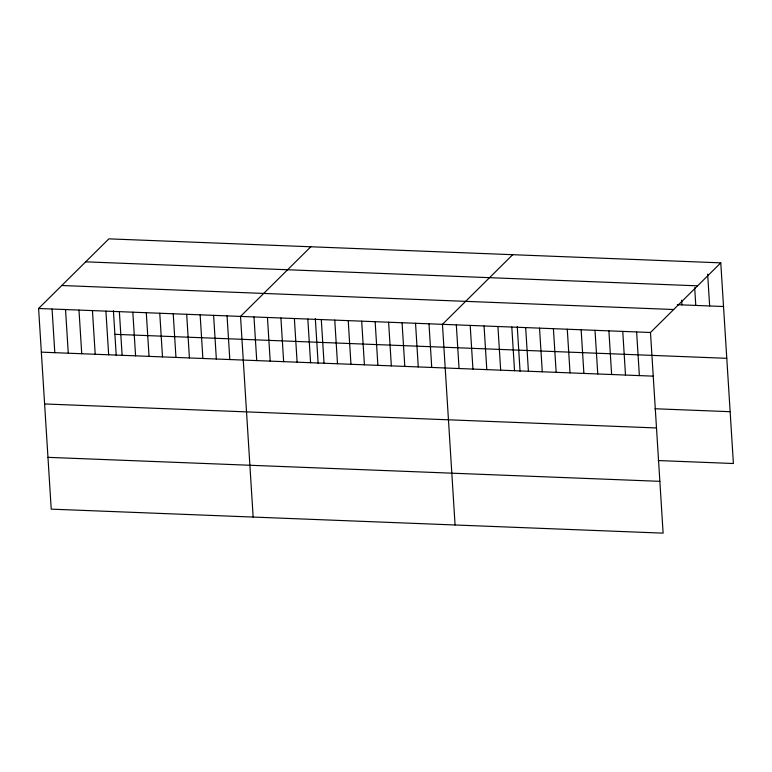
<?xml version="1.0" encoding="UTF-8"?>
<svg xmlns="http://www.w3.org/2000/svg" width="772" height="772" viewBox="0 0 772 772"><rect width="100%" height="100%" fill="white"/><g stroke="black" fill="none" stroke-linecap="round" stroke-linejoin="round"><path stroke-width="1.16" d="M720.778 262.856L650.487 332.491L663.119 533.143L51.222 509.144L38.6 308.491L108.881 238.857L720.778 262.856L733.4 463.509L658.275 460.556M310.807 246.779L240.526 316.414L253.148 517.066M512.733 254.692L442.452 324.337L455.075 524.989M85.692 261.833L697.579 285.833M677.295 304.699L723.518 306.513M61.799 285.515L673.686 309.514M38.6 308.491L650.487 332.491M114.893 334.324L726.78 358.314M41.35 352.148L653.237 376.147M655.013 408.755L730.138 411.698M44.602 403.959L656.499 427.958M47.961 457.342L659.857 481.332M707.644 274.108L709.651 305.963M694.675 287.724L695.784 305.423M681.618 300.163L681.917 304.882M636.62 331.95L639.37 375.607M622.753 331.4L625.494 375.057M608.886 330.86L611.627 374.517M595.009 330.32L597.76 373.976M581.142 329.769L583.893 373.426M567.275 329.229L570.016 372.886M553.408 328.679L556.149 372.345M539.532 328.139L542.282 371.795M525.664 327.598L528.415 371.255M517.259 326.614L520.067 371.293M511.797 327.048L514.538 370.705M497.93 326.508L500.671 370.164M484.054 325.967L486.804 369.624M470.187 325.417L472.937 369.074M456.32 324.877L459.06 368.533M428.991 323.806L431.731 367.462M415.529 323.275L418.27 366.932M402.067 322.744L404.808 366.401M388.605 322.223L391.346 365.88M375.144 321.692L377.884 365.349M361.682 321.162L364.423 364.818M348.22 320.641L350.961 364.297M334.758 320.11L337.499 363.766M321.297 319.579L324.037 363.236M315.333 318.691L318.141 363.371M307.835 319.048L310.576 362.715M294.373 318.527L297.114 362.184M280.911 317.996L283.652 361.653M267.45 317.466L270.19 361.122M253.988 316.945L256.729 360.601M227.065 315.883L229.805 359.54M213.603 315.362L216.343 359.019M200.141 314.831L202.882 358.488M186.679 314.3L189.42 357.957M173.218 313.77L175.958 357.426M159.756 313.249L162.496 356.905M146.294 312.718L149.044 356.375M132.832 312.187L135.582 355.844M119.37 311.666L122.121 355.323M113.407 310.769L116.225 355.448M105.909 311.135L108.659 354.792M92.447 310.605L95.197 354.261M78.985 310.074L81.736 353.74M65.523 309.553L68.274 353.209M52.062 309.022L54.812 352.679"/></g></svg>
